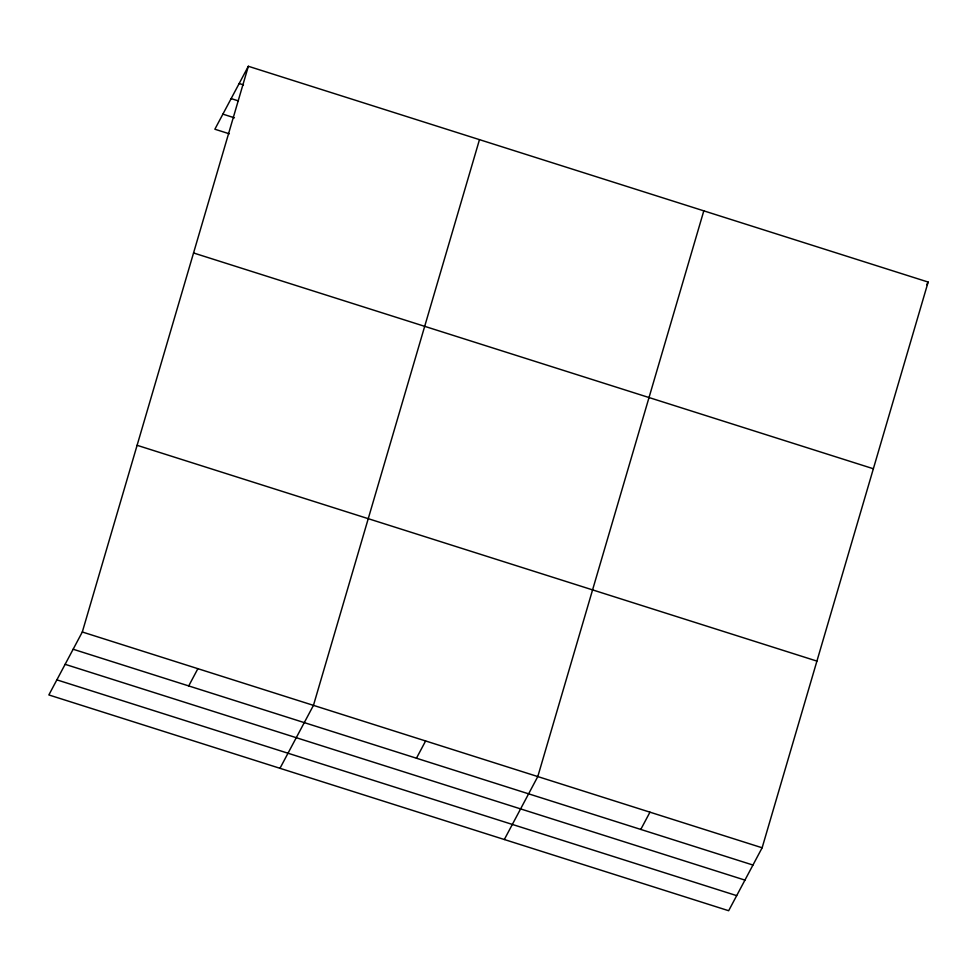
<?xml version="1.0" encoding="UTF-8"?>
<svg xmlns="http://www.w3.org/2000/svg" width="977" height="977" viewBox="0 0 977 977"><rect width="100%" height="100%" fill="white"/><g stroke="black" fill="none" stroke-linecap="round" stroke-linejoin="round"><path stroke-width="1.47" d="M82.312 631.997L248.341 66.277L928.15 282.06L762.133 847.78L728.659 910.723L48.85 694.94L82.312 631.997L762.133 847.78M479.475 139.65L313.458 705.357L279.984 768.301M703.806 210.861L537.79 776.568L504.327 839.512M248.341 66.277L214.867 129.22L229.314 133.8M188.708 685.927L197.879 668.683M416.446 758.225L425.618 740.969M926.733 284.722L928.15 282.06M640.79 829.424L649.961 812.18M239.17 83.534L243.493 84.901M231.146 98.604L238.376 100.9M222.89 114.138L234.443 117.814M193.556 252.97L873.365 468.752M137.098 445.304L816.919 661.099M73.141 649.241L752.949 865.036M65.129 664.323L744.938 880.106M56.861 679.858L736.682 895.64"/></g></svg>
